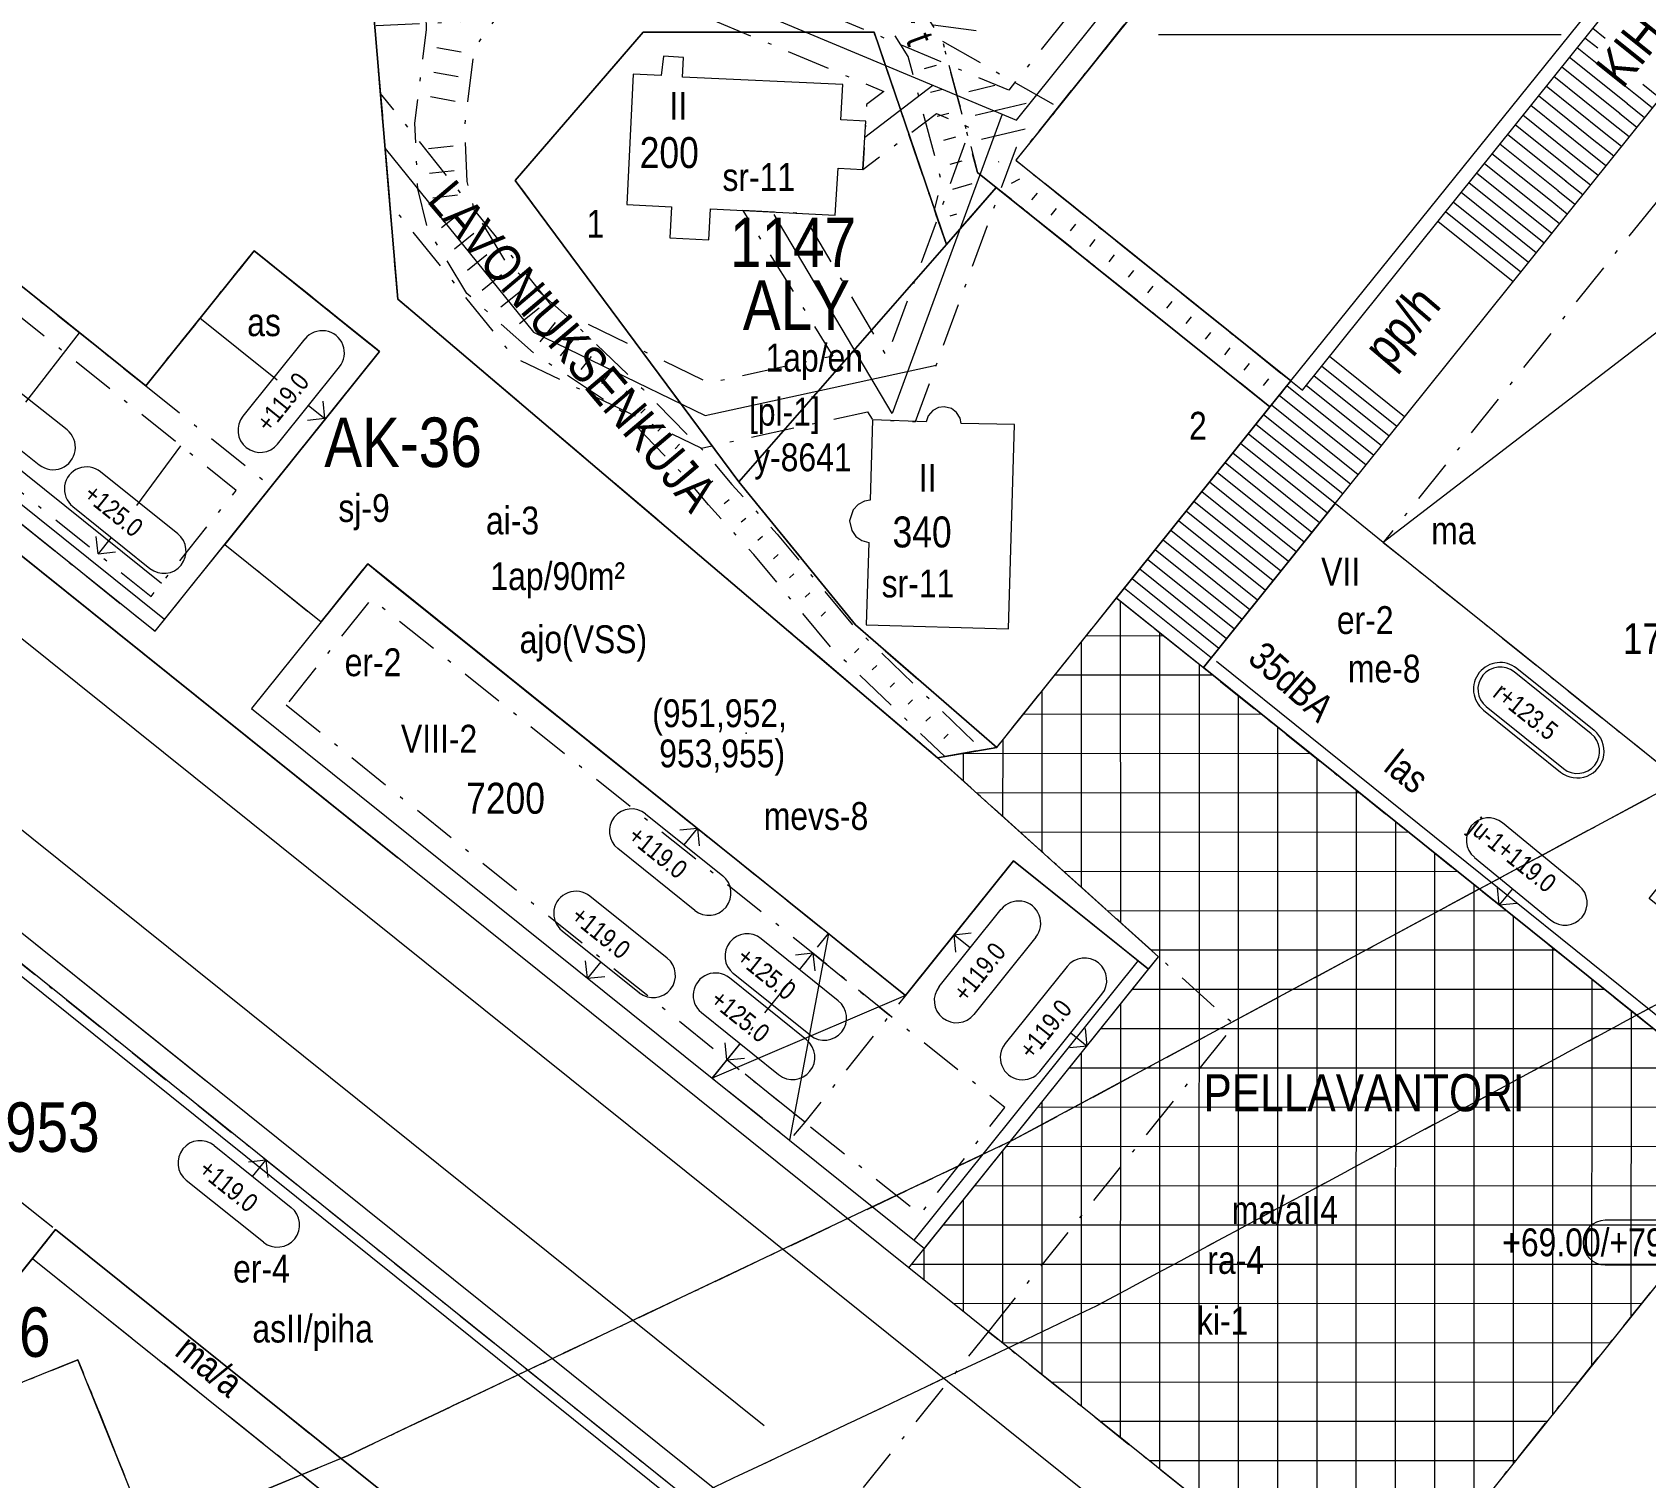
# Model space of a CAD drawing. Header units: metres. Extents: x 24485995 to 24488038, y 6819999 to 6822001.
# Drawn here: x 24487239.2 to 24487369.6, y 6821702 to 6821818.9 of the extents above; entities that cross this region are included whole.
import ezdxf

# ---------------------------------------------------------------- set-up
doc = ezdxf.new("R2010")
doc.units = ezdxf.units.M
for name, pattern in [('k10040', [10.3, 3.5, -1.5, 0.3, -1.5, 3.5]), ('k10050', [8, 3, -2, 3]), ('K10271', [0]), ('k10400', [0]), ('K10430', [0]), ('k10630.1', [0]), ('k10li0', [0]), ('k10vi1', [0]), ('Osoitus_AK', [0]), ('Rak_yht', [0])]:
    doc.linetypes.add(name, pattern=pattern)
for name, color, linetype, lineweight in [('AK_AsemakaavaTeksti_Kadun_puistonnimi', 7, 'Continuous', 0), ('AK_AsemakaavaTeksti_Korttelinumero', 7, 'Continuous', 0), ('AK_JohdoillevarattuViiva', 7, 'Continuous', 0), ('AK_Kaavamerkinta_Kayttotarkoitusalue', 7, 'Continuous', 0), ('AK_Katualue_Tori', 7, 'Continuous', 0), ('AK_KayttotarkoitusSymboliViiva_Virkistysalueen_kuvio_murtoviiva', 7, 'Continuous', 0), ('AK_KayttotarkoitusViiva', 7, 'Continuous', 0), ('AK_LiikennointiTeksti_Autopaikkamerkinta', 7, 'Continuous', 0), ('AK_LiikennointiTeksti_Autopaikkamerkinta_m2', 7, 'Continuous', 0), ('AK_LiikennointiViiva_Ajoneuvoliittymakielto', 7, 'Continuous', 0), ('AK_LiikennointiViiva_Polkuviivoitus', 7, 'Continuous', 0), ('AK_MaanalainenkSymboli', 132, 'Continuous', 0), ('AK_MaanalainenkTeksti_Korkeusmerkinta', 132, 'Continuous', 0), ('AK_MaanalainenkViiva_Alueenosan_raja', 132, 'Continuous', 0), ('AK_MaanalainenkViiva_Liikennealueen_kuvio', 132, 'Continuous', 0), ('AK_MaanalainenkViiva_Ohj_Alueenosan_raja', 132, 'Continuous', 0), ('AK_MuuAsemakaavaSymboli_Maarayksen_soikiosymb', 7, 'Continuous', 0), ('AK_MuuAsemakaavaTeksti_Alueenosan_kayttotarkoitus', 7, 'Continuous', 0), ('AK_MuuAsemakaavaTeksti_Erityismaarays', 7, 'Continuous', 0), ('AK_MuuAsemakaavaViiva_alueenosan_raja', 7, 'Continuous', 0), ('AK_MuuAsemakaavaViiva_Merkinnan_alleviivaus', 7, 'Continuous', 0), ('AK_MuuAsemakaavaViiva_Merkinnan_Kohdistusnuoli', 7, 'Continuous', 0), ('AK_MuuAsemakaavaViiva_Ohj_alueenosan_raja', 7, 'Continuous', 0), ('AK_RakennusalaTeksti_Kerrosala_tai_luku', 7, 'Continuous', 0), ('AK_RakennusalaTeksti_Rakennusoikeus', 7, 'Continuous', 0), ('AK_RakennusalaViiva_Maanalaisen_tilan_viiva', 7, 'Continuous', 0), ('AK_RakennusalaViiva_Rakennusalan_raja__I_', 7, 'Continuous', 0), ('AK_RakentaminenTeksti_Korkeusmerkinta', 7, 'Continuous', 0), ('AK_RakentaminenTeksti_Korkeusmerkinta_ja_soikio', 7, 'Continuous', 0), ('AK_RakentaminenTeksti_Korkeusmerkinta_ja_soikio_ja_nuoli', 7, 'Continuous', 0), ('AK_RakentaminenTeksti_Korkeusmerkinta_ylin', 7, 'Continuous', 0), ('AK_RakentaminenTeksti_Rakentamismaarays', 7, 'Continuous', 0), ('AK_RakentaminenViiva_dB_yms_aaltoviiva', 7, 'Continuous', 0), ('AK_RakentaminenViiva_Kulkuaukko', 7, 'Continuous', 0), ('AK_RakentaminenViiva_Rak_yhtajaksoisesti', 7, 'Continuous', 0), ('AK_Tontti_Sitova', 7, 'Continuous', 0), ('AK_Tonttinumero', 7, 'Continuous', 0), ('AK_YmparistoViiva_Istutettava_puurivi', 7, 'Continuous', 0)]:
    doc.layers.add(name, color=color, linetype=linetype, lineweight=lineweight)
doc.styles.add('ArialNarrow', font='ARIALN.TTF')

# ---------------------------------------------------------------- blocks, each defined once
blk = doc.blocks.new('A111')
at = {"layer": 'AK_RakentaminenTeksti_Korkeusmerkinta_ylin', "color": 7, "linetype": 'Continuous', "lineweight": 13}
for p, q in [((4, 2.26), (-4, 2.26)), ((4, 1.9), (-4, 1.9)), ((-4, -1.7), (4, -1.7)), ((-4, -2.06), (4, -2.06))]:
    blk.add_line(p, q, dxfattribs=at)
for centre, radius, start, end in [((-4, 0.1), 2.16, 90.1126, 270), ((-4, 0.1), 1.8, 90, 270), ((4, 0.1), 2.16, 270, 90.1126), ((4, 0.1), 1.8, 270, 90)]:
    blk.add_arc(centre, radius, start, end, dxfattribs=at)
blk = doc.blocks.new('AKP43')
at = {"layer": 'AK_RakentaminenTeksti_Korkeusmerkinta_ja_soikio', "color": 7, "linetype": 'Continuous', "lineweight": 13}
for p, q in [((4, 1.8), (-4, 1.8)), ((-4, -1.8), (4, -1.8))]:
    blk.add_line(p, q, dxfattribs=at)
for centre, start, end in [((-4, 0), 90, 270), ((4, 0), 270, 90)]:
    blk.add_arc(centre, 1.8, start, end, dxfattribs=at)

msp = doc.modelspace()

# ---------------------------------------------------------------- hatches: boundary and pattern name
at = {"layer": 'AK_Katualue_Tori', "linetype": 'Continuous', "lineweight": 0}
h = msp.add_hatch(dxfattribs=at)
h.set_pattern_fill('NET', style=0)
h.paths.add_polyline_path([(24487310.08, 6821718.97), (24487330.26, 6821744.12), (24487312.39, 6821760.2), (24487317.17, 6821761.04), (24487326.86, 6821773.12), (24487333.88, 6821767.49), (24487380.53, 6821730.07), (24487347.52, 6821688.93)], flags=0)

# ---------------------------------------------------------------- linework, layer by layer
at = {"layer": 'AK_JohdoillevarattuViiva', "linetype": 'Continuous', "lineweight": 5, "flags": 128}
for points in [[(24487261.06, 6821861.54), (24487266.08, 6821853.63), (24487276.53, 6821829.44), (24487318.76, 6821811.75), (24487334.9, 6821831.87), (24487363.58, 6821867.66), (24487367.05, 6821871.08), (24487379.95, 6821882.93), (24487402.09, 6821903.14), (24487405.75, 6821900.21)], [(24487306.5, 6821810.38), (24487312.02, 6821814.57)], [(24487317.6, 6821812.24), (24487308.71, 6821788.03), (24487299.19, 6821804.13)], [(24487267.73, 6821809.46), (24487279.72, 6821794.6), (24487293.61, 6821787.87), (24487312.28, 6821791.94)]]:
    msp.add_lwpolyline(points, dxfattribs=at)
at = {"layer": 'AK_KayttotarkoitusSymboliViiva_Virkistysalueen_kuvio_murtoviiva', "linetype": 'k10vi1', "lineweight": 9, "flags": 128}
msp.add_lwpolyline([(24487320.59, 6821810.85), (24487337.63, 6821832.09), (24487315.7, 6821841.06), (24487315.81, 6821863.75), (24487338.82, 6821866.85), (24487344.83, 6821869.09), (24487355.97, 6821875.03), (24487365.04, 6821866.25), (24487368.78, 6821870.9), (24487373.85, 6821866.84), (24487378.23, 6821872.29), (24487381.35, 6821869.79), (24487386.15, 6821875.78), (24487353.9, 6821912.93), (24487354.24, 6821915.11), (24487336.31, 6821913.34), (24487291.83, 6821904.85), (24487242.3, 6821887.63), (24487197.66, 6821877.13), (24487199.84, 6821869.59), (24487219.75, 6821869.64), (24487241.98, 6821851.81), (24487265.77, 6821832.72), (24487268.76, 6821797.28), (24487270.66, 6821795.67), (24487312.39, 6821760.2), (24487317.17, 6821761.04), (24487305.75, 6821770.95), (24487296.32, 6821782.51), (24487278.23, 6821806.88), (24487288.59, 6821818.86), (24487307.26, 6821818.86), (24487313.1, 6821801.69), (24487317.14, 6821806.31), (24487339.25, 6821788.57), (24487340.94, 6821790.67), (24487321.06, 6821806.63)], dxfattribs=at)
at = {"layer": 'AK_KayttotarkoitusViiva', "linetype": 'Continuous', "lineweight": 20, "flags": 128}
for points in [[(24487317.17, 6821761.04), (24487312.39, 6821760.2), (24487270.66, 6821795.67), (24487268.76, 6821797.28), (24487265.77, 6821832.72), (24487241.98, 6821851.81), (24487219.75, 6821869.64), (24487199.84, 6821869.59), (24487197.66, 6821877.13), (24487242.3, 6821887.63), (24487291.83, 6821904.85), (24487336.31, 6821913.34), (24487354.24, 6821915.11)], [(24487340.94, 6821790.67), (24487341.88, 6821789.92), (24487396.62, 6821858.14), (24487423.54, 6821891.7)], [(24487333.88, 6821767.49), (24487389.89, 6821837.3), (24487393.79, 6821834.17), (24487413.03, 6821858.14), (24487433.52, 6821883.69)], [(24487337.63, 6821832.09), (24487318.72, 6821808.51)], [(24487339.25, 6821788.57), (24487317.14, 6821806.31), (24487313.1, 6821801.69), (24487307.26, 6821818.86), (24487288.59, 6821818.86), (24487278.23, 6821806.88), (24487296.32, 6821782.51), (24487305.75, 6821770.95), (24487317.17, 6821761.04)], [(24487310.08, 6821718.97), (24487192.69, 6821813.15)], [(24487318.72, 6821808.51), (24487340.94, 6821790.67), (24487339.25, 6821788.57)], [(24487317.17, 6821761.04), (24487339.25, 6821788.57)], [(24487339.25, 6821788.57), (24487326.86, 6821773.12), (24487339.25, 6821788.57)], [(24487326.86, 6821773.12), (24487333.88, 6821767.49)], [(24487380.53, 6821730.07), (24487333.88, 6821767.49)], [(24487310.08, 6821718.97), (24487330.26, 6821744.12), (24487312.39, 6821760.2)], [(24487237.69, 6821746.6), (24487296.97, 6821699.03)], [(24487380.53, 6821730.07), (24487347.52, 6821688.93), (24487310.08, 6821718.97)]]:
    msp.add_lwpolyline(points, dxfattribs=at)
at = {"layer": 'AK_LiikennointiViiva_Ajoneuvoliittymakielto', "linetype": 'k10630.1', "lineweight": 5, "flags": 128}
for points in [[(24487192.69, 6821813.15), (24487268.75, 6821752.12)], [(24487237.69, 6821746.6), (24487253.3, 6821734.07)]]:
    msp.add_lwpolyline(points, dxfattribs=at)
at = {"layer": 'AK_LiikennointiViiva_Polkuviivoitus', "linetype": 'Continuous', "lineweight": 0, "flags": 128}
for points in [[(24487366.37, 6821818.35), (24487365.35, 6821819.17)], [(24487273.88, 6821817.25), (24487271.91, 6821817.6)], [(24487368.82, 6821813.82), (24487364.09, 6821817.61)], [(24487365.76, 6821817.56), (24487364.72, 6821818.39)], [(24487312.28, 6821816.17), (24487311.31, 6821815.91)], [(24487367.57, 6821812.25), (24487362.84, 6821816.05)], [(24487368.16, 6821813.07), (24487363.47, 6821816.83)], [(24487273.63, 6821815.26), (24487271.66, 6821815.61)], [(24487366.91, 6821811.51), (24487362.22, 6821815.27)], [(24487273.38, 6821813.27), (24487271.41, 6821813.63)], [(24487312.8, 6821814.23), (24487311.83, 6821813.98)], [(24487314.91, 6821814.08), (24487317.01, 6821814.58)], [(24487365.72, 6821809.9), (24487360.97, 6821813.71)], [(24487366.29, 6821810.72), (24487361.59, 6821814.49)], [(24487370.18, 6821812.73), (24487368.78, 6821813.85)], [(24487370.8, 6821813.51), (24487369.4, 6821814.63)], [(24487313.31, 6821812.3), (24487312.35, 6821812.04)], [(24487315.42, 6821812.15), (24487319.56, 6821813.13)], [(24487364.43, 6821808.36), (24487359.71, 6821812.15)], [(24487365.04, 6821809.16), (24487360.34, 6821812.93)], [(24487368.93, 6821811.17), (24487367.53, 6821812.29)], [(24487369.55, 6821811.95), (24487368.15, 6821813.07)], [(24487315.94, 6821810.22), (24487319.47, 6821811.05)], [(24487363.83, 6821807.57), (24487359.09, 6821811.37)], [(24487368.3, 6821810.39), (24487366.9, 6821811.51)], [(24487273.22, 6821809.66), (24487271.23, 6821809.44)], [(24487313.83, 6821810.37), (24487312.86, 6821810.11)], [(24487362.55, 6821806.03), (24487357.84, 6821809.81)], [(24487363.21, 6821806.78), (24487358.46, 6821810.59)], [(24487367.05, 6821808.83), (24487365.65, 6821809.95)], [(24487367.67, 6821809.61), (24487366.28, 6821810.73)], [(24487314.35, 6821808.44), (24487313.38, 6821808.18)], [(24487317.33, 6821808.38), (24487317.3, 6821808.36)], [(24487361.31, 6821804.46), (24487356.59, 6821808.25)], [(24487361.93, 6821805.25), (24487357.21, 6821809.03)], [(24487365.8, 6821807.27), (24487364.4, 6821808.39)], [(24487366.42, 6821808.05), (24487365.03, 6821809.17)], [(24487273.3, 6821807.66), (24487271.31, 6821807.44)], [(24487319.01, 6821806.99), (24487318.33, 6821806.64)], [(24487362.04, 6821802.59), (24487355.96, 6821807.47)], [(24487365.17, 6821806.49), (24487363.78, 6821807.61)], [(24487273.59, 6821805.68), (24487271.58, 6821805.45)], [(24487315.17, 6821806.61), (24487313.59, 6821806.14)], [(24487320.43, 6821805.85), (24487319.99, 6821805.31)], [(24487360.79, 6821801.03), (24487354.71, 6821805.91)], [(24487361.42, 6821801.81), (24487355.33, 6821806.69)], [(24487363.92, 6821804.93), (24487362.53, 6821806.05)], [(24487364.55, 6821805.71), (24487363.15, 6821806.83)], [(24487273.92, 6821804.35), (24487272.28, 6821803.04)], [(24487321.99, 6821804.6), (24487321.55, 6821804.06)], [(24487359.54, 6821799.47), (24487353.46, 6821804.35)], [(24487360.17, 6821800.25), (24487354.08, 6821805.13)], [(24487362.67, 6821803.37), (24487361.28, 6821804.49)], [(24487363.29, 6821804.15), (24487361.9, 6821805.27)], [(24487313.92, 6821804.15), (24487313.38, 6821803.99)], [(24487323.55, 6821803.35), (24487323.11, 6821802.8)], [(24487358.91, 6821798.69), (24487352.83, 6821803.57)], [(24487274.91, 6821802.58), (24487273.33, 6821801.32)], [(24487325.1, 6821802.1), (24487324.67, 6821801.55)], [(24487275.95, 6821800.85), (24487274.38, 6821799.6)], [(24487326.66, 6821800.85), (24487326.23, 6821800.3)], [(24487277.15, 6821799.25), (24487275.57, 6821797.98)], [(24487328.22, 6821799.6), (24487327.79, 6821799.05)], [(24487278.67, 6821797.9), (24487277.08, 6821796.64)], [(24487329.78, 6821798.34), (24487329.35, 6821797.8)], [(24487280.19, 6821796.55), (24487278.6, 6821795.29)], [(24487331.34, 6821797.09), (24487330.91, 6821796.55)], [(24487281.48, 6821795.4), (24487280.23, 6821793.84)], [(24487332.9, 6821795.84), (24487332.47, 6821795.3)], [(24487282.94, 6821794.03), (24487281.87, 6821792.69)], [(24487334.46, 6821794.59), (24487334.03, 6821794.04)], [(24487284.39, 6821792.64), (24487283.55, 6821791.58)], [(24487336.02, 6821793.34), (24487335.59, 6821792.79)], [(24487350.15, 6821787.77), (24487344.07, 6821792.65)], [(24487285.84, 6821791.25), (24487285.22, 6821790.47)], [(24487337.58, 6821792.09), (24487337.15, 6821791.54)], [(24487349.53, 6821786.99), (24487343.44, 6821791.87)], [(24487339.14, 6821790.83), (24487338.71, 6821790.29)], [(24487347.65, 6821784.65), (24487340.63, 6821790.28)], [(24487348.28, 6821785.43), (24487342.19, 6821790.31)], [(24487348.9, 6821786.21), (24487342.82, 6821791.09)], [(24487287.29, 6821789.86), (24487286.9, 6821789.37)], [(24487346.4, 6821783.09), (24487339.38, 6821788.72)], [(24487347.03, 6821783.87), (24487340.01, 6821789.5)], [(24487288.74, 6821788.41), (24487288.39, 6821788.06)], [(24487345.77, 6821782.31), (24487338.75, 6821787.94)], [(24487290.13, 6821786.98), (24487289.78, 6821786.62)], [(24487344.52, 6821780.75), (24487337.5, 6821786.38)], [(24487345.15, 6821781.53), (24487338.13, 6821787.16)], [(24487291.53, 6821785.55), (24487291.18, 6821785.19)], [(24487343.27, 6821779.19), (24487336.25, 6821784.82)], [(24487343.9, 6821779.97), (24487336.88, 6821785.6)], [(24487342.64, 6821778.41), (24487335.63, 6821784.04)], [(24487294.23, 6821782.56), (24487293.83, 6821782.25)], [(24487341.39, 6821776.85), (24487334.37, 6821782.48)], [(24487342.02, 6821777.63), (24487335, 6821783.26)], [(24487295.54, 6821781.05), (24487295.14, 6821780.74)], [(24487340.14, 6821775.29), (24487333.12, 6821780.92)], [(24487340.77, 6821776.07), (24487333.75, 6821781.7)], [(24487296.9, 6821779.56), (24487296.5, 6821779.26)], [(24487339.52, 6821774.51), (24487332.5, 6821780.14)], [(24487338.26, 6821772.95), (24487331.24, 6821778.58)], [(24487338.89, 6821773.73), (24487331.87, 6821779.36)], [(24487298.25, 6821778.08), (24487297.85, 6821777.78)], [(24487337.01, 6821771.39), (24487329.99, 6821777.02)], [(24487337.64, 6821772.17), (24487330.62, 6821777.8)], [(24487299.5, 6821776.63), (24487299.13, 6821776.28)], [(24487336.39, 6821770.61), (24487329.37, 6821776.24)], [(24487300.78, 6821775.08), (24487300.41, 6821774.74)], [(24487335.14, 6821769.05), (24487328.12, 6821774.68)], [(24487335.76, 6821769.83), (24487328.74, 6821775.46)], [(24487302.06, 6821773.54), (24487301.69, 6821773.19)], [(24487334.51, 6821768.27), (24487327.49, 6821773.9)], [(24487303.34, 6821772), (24487302.97, 6821771.65)], [(24487306.03, 6821769.04), (24487305.67, 6821768.69)], [(24487307.47, 6821767.66), (24487307.11, 6821767.31)], [(24487308.92, 6821766.27), (24487308.56, 6821765.92)], [(24487310.36, 6821764.88), (24487310, 6821764.54)], [(24487311.81, 6821763.5), (24487311.44, 6821763.15)], [(24487313.25, 6821762.11), (24487312.89, 6821761.76)]]:
    msp.add_lwpolyline(points, dxfattribs=at)
at = {"layer": 'AK_MaanalainenkViiva_Alueenosan_raja', "linetype": 'k10040', "lineweight": 5, "flags": 128}
msp.add_lwpolyline([(24486952.76, 6821633.94), (24486966.02, 6821636.58), (24487028.3, 6821644.15), (24487095.17, 6821660.26), (24487151.01, 6821677.04), (24487205.93, 6821696.63), (24487242.9, 6821711.53), (24487248.69, 6821697.17), (24487264.68, 6821703.77), (24487318.47, 6821729.28), (24487371, 6821757.57), (24487391.87, 6821769.76), (24487412.75, 6821782.34), (24487433.93, 6821795.31), (24487569.85, 6821878.71), (24487620.54, 6821910.99), (24487758.48, 6821995.64), (24487765.61, 6822000)], dxfattribs=at)
at = {"layer": 'AK_MaanalainenkViiva_Liikennealueen_kuvio', "linetype": 'k10li0', "lineweight": 5, "flags": 128}
msp.add_lwpolyline([(24487765.61, 6822000), (24487758.48, 6821995.64), (24487620.54, 6821910.99), (24487569.85, 6821878.71), (24487433.93, 6821795.31), (24487412.75, 6821782.34), (24487391.87, 6821769.76), (24487371, 6821757.57), (24487318.47, 6821729.28), (24487264.68, 6821703.77), (24487248.69, 6821697.17), (24487242.9, 6821711.53), (24487205.93, 6821696.63), (24487151.01, 6821677.04), (24487095.17, 6821660.26), (24487028.3, 6821644.15), (24486966.02, 6821636.58), (24486952.76, 6821633.94)], dxfattribs=at)
at = {"layer": 'AK_MaanalainenkViiva_Ohj_Alueenosan_raja', "linetype": 'k10050', "lineweight": 5, "flags": 128}
for points in [[(24486000, 6821425.97), (24486008.05, 6821426.7), (24486039.62, 6821430.38), (24486071.08, 6821434.92), (24486102.41, 6821440.3), (24486443.39, 6821503.6), (24486478.24, 6821511.77), (24486674.94, 6821548.3), (24486691.18, 6821553.21), (24486705.96, 6821561.55), (24486712.48, 6821565.79), (24486719.36, 6821569.4), (24486726.55, 6821572.35), (24486733.94, 6821574.98), (24486968.95, 6821621.87), (24486982.25, 6821622.73), (24486995.56, 6821621.94), (24487008.67, 6821619.54), (24487026, 6821617.27), (24487043.38, 6821619), (24487079.62, 6821627.51), (24487115.58, 6821637.16), (24487158.18, 6821646.89), (24487215.02, 6821667.03), (24487270.76, 6821690.06), (24487325.24, 6821715.89), (24487378.34, 6821744.48), (24487399.52, 6821756.86), (24487420.53, 6821769.52), (24487441.77, 6821782.52), (24487577.8, 6821865.99), (24487628.49, 6821898.27), (24487766.31, 6821982.85), (24487783.59, 6821993.41), (24487794.58, 6822000)], [(24486712.48, 6821565.79), (24486719.36, 6821569.4), (24486726.55, 6821572.35), (24486733.94, 6821574.98), (24486968.95, 6821621.87), (24486982.25, 6821622.73), (24486995.56, 6821621.94), (24487008.67, 6821619.54), (24487026, 6821617.27), (24487043.38, 6821619), (24487079.62, 6821627.51), (24487115.58, 6821637.16), (24487158.18, 6821646.89), (24487215.02, 6821667.03), (24487270.76, 6821690.06), (24487325.24, 6821715.89), (24487378.34, 6821744.48), (24487399.52, 6821756.86), (24487420.53, 6821769.52), (24487441.77, 6821782.52), (24487577.8, 6821865.99), (24487628.49, 6821898.27), (24487766.31, 6821982.85), (24487783.59, 6821993.41), (24487794.58, 6822000)], [(24487765.61, 6822000), (24487758.48, 6821995.64), (24487620.54, 6821910.99), (24487569.85, 6821878.71), (24487433.93, 6821795.31), (24487412.75, 6821782.34), (24487391.87, 6821769.76), (24487371, 6821757.57), (24487318.47, 6821729.28), (24487264.68, 6821703.77), (24487248.69, 6821697.17), (24487242.9, 6821711.53), (24487205.93, 6821696.63), (24487151.01, 6821677.04), (24487095.17, 6821660.26), (24487028.3, 6821644.15), (24486966.02, 6821636.58), (24486952.76, 6821633.94), (24486930.27, 6821629.45), (24486847.29, 6821612.89)]]:
    msp.add_lwpolyline(points, dxfattribs=at)
at = {"layer": 'AK_MuuAsemakaavaViiva_alueenosan_raja', "linetype": 'k10040', "lineweight": 5, "flags": 128}
for points in [[(24487354.24, 6821915.11), (24487353.9, 6821912.93), (24487386.15, 6821875.78), (24487381.35, 6821869.79), (24487378.23, 6821872.29), (24487373.85, 6821866.84), (24487368.78, 6821870.9), (24487365.04, 6821866.25), (24487355.97, 6821875.03), (24487344.83, 6821869.09), (24487338.82, 6821866.85), (24487315.81, 6821863.75), (24487315.7, 6821841.06), (24487337.63, 6821832.09), (24487318.72, 6821808.51), (24487340.94, 6821790.67), (24487339.25, 6821788.57), (24487317.14, 6821806.31), (24487313.1, 6821801.69), (24487307.26, 6821818.86), (24487288.59, 6821818.86), (24487278.23, 6821806.88), (24487296.32, 6821782.51), (24487305.75, 6821770.95), (24487317.17, 6821761.04), (24487312.39, 6821760.2), (24487270.66, 6821795.67), (24487268.76, 6821797.28), (24487265.77, 6821832.72), (24487241.98, 6821851.81), (24487219.75, 6821869.64), (24487199.84, 6821869.59), (24487197.66, 6821877.13), (24487242.3, 6821887.63), (24487291.83, 6821904.85), (24487336.31, 6821913.34), (24487354.24, 6821915.11)], [(24487281.75, 6821825.08), (24487266.47, 6821824.38), (24487266.9, 6821819.4), (24487292.52, 6821820.57), (24487308.05, 6821814.07), (24487306.65, 6821813.01), (24487306.34, 6821807.75), (24487312.31, 6821812.28), (24487315.06, 6821811.13), (24487308.29, 6821792.67), (24487301.47, 6821804.21), (24487296.64, 6821804.45), (24487303.93, 6821792.68), (24487293.92, 6821790.5), (24487281.31, 6821796.61), (24487267.36, 6821813.91), (24487268.11, 6821805.01), (24487278.12, 6821792.6), (24487293.3, 6821785.24), (24487306.73, 6821788.17), (24487307.13, 6821787.53), (24487310.61, 6821787.39), (24487318.76, 6821809.58), (24487319.37, 6821809.33), (24487337.63, 6821832.09), (24487365.04, 6821866.25), (24487364.87, 6821866.1), (24487368.78, 6821870.9), (24487369.47, 6821870.35), (24487381.35, 6821881.32), (24487401.45, 6821900.46), (24487404.18, 6821898.26), (24487407.31, 6821902.16), (24487401.95, 6821906.46), (24487378.72, 6821884.34), (24487362.15, 6821869.04), (24487359.65, 6821865.92), (24487360.24, 6821865.35), (24487354.76, 6821859.82), (24487348.78, 6821852.37), (24487348.78, 6821851.66), (24487348.2, 6821851.65), (24487334.51, 6821834.59), (24487333.34, 6821833.12), (24487329.65, 6821846.78), (24487325.79, 6821845.74), (24487330.24, 6821829.26), (24487318.14, 6821814.18), (24487302.63, 6821820.67), (24487315.56, 6821819), (24487316.2, 6821823.95), (24487310.16, 6821824.74), (24487328.83, 6821834.49), (24487327.49, 6821839.43), (24487301.51, 6821825.86), (24487300.78, 6821825.96), (24487291.08, 6821825.51), (24487278.02, 6821830.98), (24487267.85, 6821854.57), (24487262.73, 6821862.63), (24487259.38, 6821860.45), (24487259.03, 6821855.34), (24487264.38, 6821833.84), (24487265.77, 6821832.72), (24487266.47, 6821824.38), (24487269.38, 6821824.52), (24487269.79, 6821832.78), (24487265.57, 6821849.76), (24487275.01, 6821827.9), (24487281.75, 6821825.08)], [(24487199.77, 6821821.57), (24487206.79, 6821815.94), (24487210.55, 6821820.62), (24487248.38, 6821790.27), (24487257.14, 6821801.19), (24487267.28, 6821793.05), (24487258.52, 6821782.13), (24487254.76, 6821777.45), (24487262.55, 6821771.19), (24487266.32, 6821775.87), (24487309.8, 6821740.99), (24487318.54, 6821751.88), (24487329.45, 6821743.11), (24487330.26, 6821744.12), (24487312.39, 6821760.2), (24487268.76, 6821797.28), (24487265.77, 6821832.72), (24487233.4, 6821858.69), (24487219.63, 6821841.53), (24487211.84, 6821847.79), (24487203.08, 6821836.87), (24487208.54, 6821832.49), (24487199.77, 6821821.57)], [(24487413.03, 6821858.14), (24487398.17, 6821839.63), (24487394.41, 6821834.95), (24487393.79, 6821834.17), (24487348.42, 6821777.62), (24487375.56, 6821755.84), (24487405.6, 6821793.28), (24487416.24, 6821806.54), (24487427.5, 6821820.58), (24487457.64, 6821858.14)], [(24487278.66, 6821822.09), (24487277.88, 6821821.66), (24487274.93, 6821817.58), (24487274.15, 6821811.35), (24487274.34, 6821806.79), (24487274.92, 6821804.48), (24487277.44, 6821800.33), (24487282.56, 6821795.78), (24487288.61, 6821789.97), (24487293.55, 6821784.91), (24487295.75, 6821782.3), (24487299.43, 6821778.27), (24487305.56, 6821770.88), (24487316.02, 6821760.83), (24487312.97, 6821760.3), (24487303.73, 6821769.17), (24487297.54, 6821776.63), (24487293.88, 6821780.65), (24487291.69, 6821783.23), (24487286.85, 6821788.2), (24487279.91, 6821792.79), (24487274.34, 6821797.74), (24487271.19, 6821802.92), (24487270.36, 6821806.21), (24487270.14, 6821811.51), (24487271.08, 6821819.09), (24487270.9, 6821827.61)], [(24487305.6, 6821827.11), (24487309.12, 6821823.91), (24487312.79, 6821818.13), (24487314.03, 6821813.51), (24487315.63, 6821807.52)], [(24487317.14, 6821806.31), (24487313.1, 6821801.69), (24487312.15, 6821804.5), (24487312.72, 6821806.79), (24487310.01, 6821816.91), (24487306.8, 6821821.97), (24487302.04, 6821826.3)], [(24487201.16, 6821808.92), (24487249.13, 6821770.43), (24487254.76, 6821777.45), (24487258.52, 6821782.13), (24487267.28, 6821793.05), (24487257.14, 6821801.19), (24487248.38, 6821790.27), (24487210.55, 6821820.62), (24487206.79, 6821815.94), (24487201.16, 6821808.92)], [(24487203.97, 6821809.23), (24487248.82, 6821773.25), (24487255.7, 6821781.82), (24487210.86, 6821817.81), (24487203.97, 6821809.23)], [(24487317.14, 6821806.31), (24487315.63, 6821807.52), (24487312.79, 6821818.13)], [(24487312.79, 6821818.13), (24487322.16, 6821812.8), (24487318.72, 6821808.51), (24487340.94, 6821790.67), (24487339.25, 6821788.57), (24487317.14, 6821806.31)], [(24487315.63, 6821807.52), (24487317.14, 6821806.31)], [(24487248.38, 6821790.27), (24487258.52, 6821782.13), (24487267.28, 6821793.05), (24487257.14, 6821801.19), (24487248.38, 6821790.27)], [(24487259.74, 6821764.48), (24487301.67, 6821730.74), (24487310.99, 6821723.3), (24487317.82, 6821731.94), (24487308.51, 6821739.38), (24487302.31, 6821744.4), (24487266.62, 6821773.06), (24487259.74, 6821764.48)], [(24487312.39, 6821760.2), (24487317.17, 6821761.04), (24487326.86, 6821773.12), (24487333.88, 6821767.49)], [(24487316.51, 6821713.8), (24487336.4, 6821738.59), (24487330.26, 6821744.12), (24487312.39, 6821760.2), (24487317.17, 6821761.04), (24487326.86, 6821773.12), (24487333.88, 6821767.49), (24487380.53, 6821730.07), (24487347.52, 6821688.93), (24487316.51, 6821713.8)], [(24487330.26, 6821744.12), (24487312.39, 6821760.2)], [(24487294.17, 6821734.29), (24487302.31, 6821744.4), (24487303.56, 6821745.99), (24487309.8, 6821740.99), (24487308.51, 6821739.38), (24487301.67, 6821730.74), (24487300.41, 6821729.29), (24487294.17, 6821734.29)], [(24487227.05, 6821733.34), (24487241.09, 6821722.07), (24487273.07, 6821696.41), (24487286.33, 6821685.78), (24487295.72, 6821697.47), (24487236.44, 6821745.04), (24487227.05, 6821733.34)], [(24487302.31, 6821744.4), (24487308.51, 6821739.38)], [(24487301.67, 6821730.74), (24487295.36, 6821735.77)], [(24487223.14, 6821723.66), (24487227.52, 6821729.12), (24487225.18, 6821731), (24487227.05, 6821733.34), (24487241.09, 6821722.07), (24487239.22, 6821719.73), (24487234.84, 6821714.27), (24487223.14, 6821723.66)], [(24487306.33, 6821691.52), (24487301.65, 6821695.28), (24487316.51, 6821713.8), (24487347.52, 6821688.93), (24487380.53, 6821730.07), (24487417.96, 6821700.03), (24487405.71, 6821682.77), (24487400.71, 6821675.73), (24487375.84, 6821644.73), (24487371.46, 6821639.27), (24487355.47, 6821652.1), (24487348.45, 6821657.73), (24487306.33, 6821691.52)], [(24487239.22, 6821719.73), (24487263.4, 6821700.33), (24487271.2, 6821694.07)]]:
    msp.add_lwpolyline(points, dxfattribs=at)
at = {"layer": 'AK_MuuAsemakaavaViiva_Merkinnan_alleviivaus', "linetype": 'Continuous', "lineweight": 5, "elevation": 0, "flags": 128}
msp.add_lwpolyline([(24487330.26, 6821818.69), (24487362.79, 6821818.69)], dxfattribs=at)
at = {"layer": 'AK_MuuAsemakaavaViiva_Merkinnan_Kohdistusnuoli', "linetype": 'Osoitus_AK', "lineweight": 5, "flags": 128}
for points in [[(24487259, 6821790.72), (24487252.76, 6821795.73)], [(24487238.69, 6821788.95), (24487243.02, 6821794.57)], [(24487247.66, 6821780.59), (24487251.22, 6821785.42)]]:
    msp.add_lwpolyline(points, dxfattribs=at)
at = {"layer": 'AK_MuuAsemakaavaViiva_Ohj_alueenosan_raja', "linetype": 'k10050', "lineweight": 5, "flags": 128}
msp.add_lwpolyline([(24487295.36, 6821735.77), (24487294.17, 6821734.29)], dxfattribs=at)
at = {"layer": 'AK_RakennusalaViiva_Maanalaisen_tilan_viiva', "linetype": 'Continuous', "lineweight": 5, "flags": 128}
msp.add_lwpolyline([(24487453.23, 6821858.14), (24487348.42, 6821777.62)], dxfattribs=at)
at = {"layer": 'AK_RakennusalaViiva_Rakennusalan_raja__I_', "linetype": 'K10271', "lineweight": 9, "flags": 128}
for points in [[(24487395.63, 6821858.51), (24487381.55, 6821870.05), (24487381.34, 6821869.79), (24487378.22, 6821872.3), (24487373.84, 6821866.84), (24487368.77, 6821870.9), (24487358.54, 6821858.14), (24487318.71, 6821808.51), (24487340.94, 6821790.67), (24487395.34, 6821858.14), (24487395.63, 6821858.51)], [(24487254.76, 6821777.45), (24487262.55, 6821771.19), (24487266.32, 6821775.87), (24487267.88, 6821774.62), (24487303.56, 6821745.99), (24487309.8, 6821740.99), (24487312.18, 6821743.96), (24487318.54, 6821751.88), (24487327.9, 6821744.36), (24487329.45, 6821743.11), (24487330.26, 6821744.12), (24487312.39, 6821760.2), (24487268.76, 6821797.28), (24487265.77, 6821832.72), (24487234.08, 6821858.15), (24487233.4, 6821858.69), (24487232.97, 6821858.15), (24487227.77, 6821851.67), (24487219.63, 6821841.53), (24487217.1, 6821843.57), (24487211.84, 6821847.79), (24487203.08, 6821836.87), (24487208.54, 6821832.49), (24487199.77, 6821821.57), (24487206.79, 6821815.94), (24487210.55, 6821820.62), (24487212.11, 6821819.37), (24487248.38, 6821790.27), (24487257.14, 6821801.19), (24487265.72, 6821794.3), (24487267.28, 6821793.05), (24487258.52, 6821782.13), (24487254.76, 6821777.45)], [(24487201.16, 6821808.92), (24487249.13, 6821770.43), (24487258.52, 6821782.13), (24487267.28, 6821793.05), (24487257.14, 6821801.19), (24487248.38, 6821790.27), (24487210.55, 6821820.62), (24487206.79, 6821815.94), (24487201.16, 6821808.92)], [(24487304.74, 6821814.64), (24487291.78, 6821815.24), (24487291.84, 6821816.83), (24487290.23, 6821816.93), (24487290.05, 6821815.37), (24487287.79, 6821815.46), (24487287.27, 6821804.92), (24487290.88, 6821804.74), (24487290.75, 6821802.24), (24487293.89, 6821802.08), (24487294.02, 6821804.58), (24487304.12, 6821804.07), (24487304.35, 6821807.87), (24487306.34, 6821807.75), (24487306.58, 6821811.66), (24487304.57, 6821811.78), (24487304.74, 6821814.64)], [(24487318.61, 6821787.16), (24487314.31, 6821787.24), (24487314.22, 6821787.66), (24487313.93, 6821788.11), (24487313.51, 6821788.43), (24487312.91, 6821788.57), (24487312.46, 6821788.51), (24487312.01, 6821788.28), (24487311.64, 6821787.85), (24487311.47, 6821787.35), (24487307.13, 6821787.53), (24487306.93, 6821781.02), (24487306.47, 6821780.94), (24487305.96, 6821780.67), (24487305.56, 6821780.25), (24487305.28, 6821779.37), (24487305.45, 6821778.58), (24487305.79, 6821778.1), (24487306.27, 6821777.77), (24487306.83, 6821777.62), (24487306.63, 6821770.96), (24487318.12, 6821770.62), (24487318.61, 6821787.16)], [(24487385.53, 6821736.31), (24487369.93, 6821748.82), (24487375.56, 6821755.84), (24487348.42, 6821777.62), (24487344.52, 6821780.75), (24487333.88, 6821767.49), (24487380.53, 6821730.07), (24487385.53, 6821736.31)], [(24487256.93, 6821764.18), (24487294.17, 6821734.29), (24487300.41, 6821729.29), (24487311.33, 6821720.53), (24487329.45, 6821743.11), (24487318.54, 6821751.88), (24487309.8, 6821740.99), (24487266.32, 6821775.87), (24487262.55, 6821771.19), (24487256.93, 6821764.18)], [(24487197.92, 6821692.23), (24487209.62, 6821682.84), (24487234.78, 6821714.2), (24487241.09, 6821722.07), (24487273.07, 6821696.41), (24487271.2, 6821694.07), (24487266.81, 6821688.61), (24487250.98, 6821668.88), (24487243.18, 6821675.14), (24487233.79, 6821663.44), (24487253.29, 6821647.8), (24487278.51, 6821679.23), (24487282.89, 6821684.69), (24487284.45, 6821683.44), (24487286.33, 6821685.78), (24487295.72, 6821697.47), (24487236.44, 6821745.04), (24487227.05, 6821733.34), (24487225.18, 6821731), (24487227.52, 6821729.12), (24487223.14, 6821723.66), (24487197.92, 6821692.23)], [(24487241.09, 6821722.07), (24487239.22, 6821719.73), (24487263.4, 6821700.33), (24487271.2, 6821694.07), (24487273.07, 6821696.41), (24487241.09, 6821722.07)]]:
    msp.add_lwpolyline(points, dxfattribs=at)
at = {"layer": 'AK_RakentaminenTeksti_Korkeusmerkinta_ja_soikio_ja_nuoli', "linetype": 'Continuous', "lineweight": 5, "flags": 128}
for points in [[(24487261.23, 6821794.06), (24487256.22, 6821787.82)], [(24487259.03, 6821785.56), (24487264.04, 6821791.8)], [(24487261.54, 6821788.68), (24487262.86, 6821787.62)], [(24487262.86, 6821787.62), (24487262.71, 6821789.03)], [(24487262.86, 6821787.62), (24487261.46, 6821787.47)], [(24487250.97, 6821778.32), (24487244.73, 6821783.32)], [(24487242.47, 6821780.52), (24487248.71, 6821775.51)], [(24487244.53, 6821776.69), (24487244.38, 6821778.09)], [(24487245.59, 6821778.01), (24487244.53, 6821776.69)], [(24487244.53, 6821776.69), (24487245.94, 6821776.84)], [(24487288.79, 6821755.67), (24487295.02, 6821750.66)], [(24487364.26, 6821749.86), (24487358.07, 6821754.94)], [(24487292.97, 6821754.49), (24487291.56, 6821754.34)], [(24487291.9, 6821753.16), (24487292.97, 6821754.49)], [(24487292.97, 6821754.49), (24487293.12, 6821753.08)], [(24487292.76, 6821747.85), (24487286.53, 6821752.87)], [(24487355.79, 6821752.15), (24487361.97, 6821747.08)], [(24487357.8, 6821748.3), (24487357.66, 6821749.71)], [(24487358.88, 6821749.62), (24487357.8, 6821748.3)], [(24487290.53, 6821744.01), (24487284.29, 6821749.02)], [(24487357.8, 6821748.3), (24487359.21, 6821748.44)], [(24487312.52, 6821741.71), (24487317.53, 6821747.95)], [(24487282.04, 6821746.21), (24487288.28, 6821741.2)], [(24487298.13, 6821745.58), (24487304.36, 6821740.57)], [(24487313.7, 6821745.89), (24487315.1, 6821746.05)], [(24487313.7, 6821745.89), (24487313.85, 6821744.49)], [(24487315.02, 6821744.83), (24487313.7, 6821745.89)], [(24487320.33, 6821745.7), (24487315.33, 6821739.46)], [(24487302.31, 6821744.4), (24487300.9, 6821744.24)], [(24487301.24, 6821743.07), (24487302.31, 6821744.4)], [(24487302.31, 6821744.4), (24487302.46, 6821742.99)], [(24487284.09, 6821742.38), (24487283.94, 6821743.79)], [(24487285.16, 6821743.71), (24487284.09, 6821742.38)], [(24487322.86, 6821743.34), (24487317.86, 6821737.1)], [(24487284.09, 6821742.38), (24487285.5, 6821742.53)], [(24487301.8, 6821737.39), (24487295.56, 6821742.4)], [(24487302.11, 6821737.76), (24487295.87, 6821742.77)], [(24487320.67, 6821734.85), (24487325.67, 6821741.09)], [(24487293.31, 6821739.6), (24487299.54, 6821734.59)], [(24487323.17, 6821737.97), (24487324.49, 6821736.9)], [(24487324.49, 6821736.9), (24487324.34, 6821738.31)], [(24487295.36, 6821735.77), (24487295.21, 6821737.17)], [(24487296.43, 6821737.09), (24487295.36, 6821735.77)], [(24487324.49, 6821736.9), (24487323.09, 6821736.75)], [(24487295.36, 6821735.77), (24487296.77, 6821735.92)], [(24487253.9, 6821728.85), (24487260.14, 6821723.84)], [(24487258.09, 6821727.67), (24487256.68, 6821727.52)], [(24487257.02, 6821726.35), (24487258.09, 6821727.67)], [(24487258.09, 6821727.67), (24487258.24, 6821726.27)], [(24487257.89, 6821721.04), (24487251.65, 6821726.04)]]:
    msp.add_lwpolyline(points, dxfattribs=at)
at = {"layer": 'AK_RakentaminenTeksti_Korkeusmerkinta_ja_soikio_ja_nuoli', "linetype": 'Continuous', "lineweight": 5}
for centre, start, end in [((24487262.64, 6821792.93), 321.2455, 141.2455), ((24487257.63, 6821786.69), 141.2455, 321.2455), ((24487243.6, 6821781.92), 51.2624, 231.2624), ((24487249.84, 6821776.91), 231.2624, 51.2624), ((24487287.66, 6821754.27), 51.1881, 231.1881), ((24487356.93, 6821753.55), 50.637, 230.637), ((24487293.89, 6821749.26), 231.1881, 51.1881), ((24487363.11, 6821748.47), 230.637, 50.637), ((24487283.16, 6821747.61), 51.2624, 231.2624), ((24487318.93, 6821746.82), 321.2578, 141.2578), ((24487297, 6821744.17), 51.2223, 231.2223), ((24487289.4, 6821742.61), 231.2624, 51.2624), ((24487324.27, 6821742.21), 321.2626, 141.2626), ((24487294.43, 6821741), 51.2221, 231.2221), ((24487313.92, 6821740.58), 141.2578, 321.2578), ((24487303.24, 6821739.16), 231.2223, 51.2223), ((24487300.67, 6821735.99), 231.2221, 51.2221), ((24487319.26, 6821735.97), 141.2626, 321.2626), ((24487252.78, 6821727.45), 51.2559, 231.2559), ((24487259.02, 6821722.44), 231.2559, 51.2559)]:
    msp.add_arc(centre, 1.8, start, end, dxfattribs=at)
at = {"layer": 'AK_RakentaminenTeksti_Rakentamismaarays', "linetype": 'Continuous', "lineweight": 0}
msp.add_point((24487296.92, 6821762.18), dxfattribs=at)
at = {"layer": 'AK_RakentaminenViiva_dB_yms_aaltoviiva', "linetype": 'k10400', "lineweight": 0, "flags": 128}
for points in [[(24487249.89, 6821771.39), (24487202.76, 6821809.2), (24487211.39, 6821819.95)], [(24487249.66, 6821774.3), (24487205.75, 6821809.54), (24487211.79, 6821817.06)], [(24487334.94, 6821768.02), (24487380.37, 6821731.48)]]:
    msp.add_lwpolyline(points, dxfattribs=at)
at = {"layer": 'AK_RakentaminenViiva_Kulkuaukko', "linetype": 'Continuous', "lineweight": 5, "flags": 128}
for points in [[(24487303.56, 6821745.99), (24487300.41, 6821729.29)], [(24487309.8, 6821740.99), (24487294.17, 6821734.29)]]:
    msp.add_lwpolyline(points, dxfattribs=at)
at = {"layer": 'AK_RakentaminenViiva_Rak_yhtajaksoisesti', "linetype": 'Rak_yht', "lineweight": 5, "flags": 128}
for points in [[(24487235.97, 6821744.44), (24487295.24, 6821696.88)], [(24487328.6, 6821743.8), (24487310.48, 6821721.21)]]:
    msp.add_lwpolyline(points, dxfattribs=at)
at = {"layer": 'AK_Tontti_Sitova', "linetype": 'Continuous', "lineweight": 9, "flags": 128}
for points in [[(24487333.88, 6821767.49), (24487389.89, 6821837.3), (24487393.79, 6821834.17), (24487436.53, 6821799.87), (24487380.53, 6821730.07), (24487333.88, 6821767.49)], [(24487307.26, 6821818.86), (24487288.59, 6821818.86), (24487278.23, 6821806.88), (24487296.32, 6821782.51), (24487313.1, 6821801.69), (24487313.1, 6821801.69), (24487307.26, 6821818.86)], [(24487296.32, 6821782.51), (24487305.75, 6821770.95), (24487317.17, 6821761.04), (24487339.25, 6821788.57), (24487326.86, 6821773.12), (24487339.25, 6821788.57), (24487317.14, 6821806.31), (24487313.1, 6821801.69), (24487296.32, 6821782.51)]]:
    msp.add_lwpolyline(points, dxfattribs=at)
at = {"layer": 'AK_YmparistoViiva_Istutettava_puurivi', "linetype": 'K10430', "lineweight": 5, "flags": 128}
for points in [[(24487154.45, 6821858.15), (24487163.09, 6821830.24), (24487338.96, 6821689.13)], [(24487141.67, 6821735.37), (24487188.81, 6821794.13), (24487298.38, 6821706.21)]]:
    msp.add_lwpolyline(points, dxfattribs=at)

# ---------------------------------------------------------------- block references
at = {"layer": 'AK_MaanalainenkSymboli', "color": 133, "lineweight": 5, "true_color": 0x40e0d0}
msp.add_blockref('AKP43', (24487370.37, 6821721.01), dxfattribs=at)
at = {"layer": 'AK_MuuAsemakaavaSymboli_Maarayksen_soikiosymb', "color": 7, "lineweight": 5, "rotation": 321.5674487692876}
msp.add_blockref('AKP43', (24487237.76, 6821787.78), dxfattribs=at)
at = {"layer": 'AK_RakentaminenTeksti_Korkeusmerkinta_ylin', "color": 7, "lineweight": 5, "rotation": 321.258}
msp.add_blockref('A111', (24487360.93, 6821763.16), dxfattribs=at)

# ---------------------------------------------------------------- texts
at = {"layer": 'AK_AsemakaavaTeksti_Kadun_puistonnimi', "linetype": 'Continuous', "lineweight": 5, "style": 'ArialNarrow'}
for s, rotation, p in [('KIHLMANINRAITTI', 51.3244, (24487367.76, 6821814.21)), ('LAVONIUKSENKUJA', 310.2121, (24487271.02, 6821805.21))]:
    msp.add_text(s, height=3, rotation=rotation, dxfattribs=at).set_placement(p)
msp.add_text('PELLAVANTORI', height=3, dxfattribs=at).set_placement((24487333.88, 6821731.62))
at = {"layer": 'AK_AsemakaavaTeksti_Korttelinumero', "linetype": 'Continuous', "lineweight": 5, "style": 'ArialNarrow'}
for s, p in [('1147', (24487295.61, 6821799.88)), ('953', (24487237.01, 6821728.34))]:
    msp.add_text(s, height=4, dxfattribs=at).set_placement(p)
at = {"layer": 'AK_Kaavamerkinta_Kayttotarkoitusalue', "linetype": 'Continuous', "lineweight": 0, "style": 'ArialNarrow'}
for s, p in [('ALY', (24487296.65, 6821794.8)), ('AK-36', (24487262.81, 6821783.71)), ('AK-36', (24487227.94, 6821711.77))]:
    msp.add_text(s, height=4, dxfattribs=at).set_placement(p)
msp.add_text('pp/h', height=3, rotation=49.4978, dxfattribs=at).set_placement((24487348.87, 6821791.62))
at = {"layer": 'AK_LiikennointiTeksti_Autopaikkamerkinta', "linetype": 'Continuous', "lineweight": 0, "style": 'ArialNarrow'}
for s, p in [('1ap/en', (24487298.48, 6821791.43)), ('[pl-1]', (24487297.14, 6821787.06))]:
    msp.add_text(s, height=2.25, dxfattribs=at).set_placement(p)
at = {"layer": 'AK_LiikennointiTeksti_Autopaikkamerkinta_m2', "linetype": 'Continuous', "lineweight": 0, "style": 'ArialNarrow'}
msp.add_text('1ap/90m²', height=2.25, dxfattribs=at).set_placement((24487276.24, 6821773.76))
at = {"layer": 'AK_MaanalainenkTeksti_Korkeusmerkinta', "linetype": 'Continuous', "lineweight": 0, "style": 'ArialNarrow'}
msp.add_text('+69.00/+79.00', height=2.25, dxfattribs=at).set_placement((24487358.04, 6821719.9))
at = {"layer": 'AK_MuuAsemakaavaTeksti_Alueenosan_kayttotarkoitus', "linetype": 'Continuous', "lineweight": 0, "style": 'ArialNarrow'}
for s, rotation, p in [('t', 290.2089, (24487309.8, 6821818.28)), ('ma/a', 321.1363, (24487250.61, 6821711.98))]:
    msp.add_text(s, height=2.25, rotation=rotation, dxfattribs=at).set_placement(p)
for s, p in [('sr-11', (24487295, 6821806.03)), ('as', (24487256.58, 6821794.29)), ('ma', (24487352.3, 6821777.46)), ('sr-11', (24487307.87, 6821773.17)), ('er-2', (24487344.67, 6821770.21)), ('er-2', (24487264.46, 6821766.8)), ('ma/aII4', (24487336.17, 6821722.52)), ('er-4', (24487255.44, 6821717.78)), ('ki-1', (24487333.36, 6821713.57)), ('asII/piha', (24487257, 6821712.93))]:
    msp.add_text(s, height=2.25, dxfattribs=at).set_placement(p)
at = {"layer": 'AK_MuuAsemakaavaTeksti_Erityismaarays', "linetype": 'Continuous', "lineweight": 0, "style": 'ArialNarrow'}
for s, p in [('y-8641', (24487297.56, 6821783.37)), ('sj-9', (24487263.95, 6821779.27)), ('ai-3', (24487275.88, 6821778.26)), ('ajo(VSS)', (24487278.6, 6821768.66)), ('mevs-8', (24487298.34, 6821754.37)), ('ra-4', (24487334.2, 6821718.48))]:
    msp.add_text(s, height=2.25, dxfattribs=at).set_placement(p)
for s, rotation, p in [('35dBA', 318.433, (24487337.36, 6821768.08)), ('las', 321.6102, (24487348.34, 6821759.23))]:
    msp.add_text(s, height=2.25, rotation=rotation, dxfattribs=at).set_placement(p)
at = {"layer": 'AK_RakennusalaTeksti_Kerrosala_tai_luku', "linetype": 'Continuous', "lineweight": 0, "style": 'ArialNarrow'}
for s, p in [('II', (24487290.72, 6821811.79)), ('II', (24487310.87, 6821781.71)), ('VII', (24487343.4, 6821774.12)), ('VIII-2', (24487269.01, 6821760.62))]:
    msp.add_text(s, height=2.25, dxfattribs=at).set_placement(p)
at = {"layer": 'AK_RakennusalaTeksti_Rakennusoikeus', "linetype": 'Continuous', "lineweight": 0, "style": 'ArialNarrow'}
for s, p in [('200', (24487288.31, 6821807.88)), ('340', (24487308.75, 6821777.21)), ('17179', (24487367.79, 6821768.58)), ('7200', (24487274.28, 6821755.68))]:
    msp.add_text(s, height=2.5, dxfattribs=at).set_placement(p)
at = {"layer": 'AK_RakentaminenTeksti_Korkeusmerkinta', "linetype": 'Continuous', "lineweight": 0, "style": 'ArialNarrow'}
for s, rotation, p in [('+119.0', 51.2453, (24487258.37, 6821786.42)), ('+125.0', 321.2623, (24487243.24, 6821781.27)), ('r+123.5', 321.258, (24487357.18, 6821765.21)), ('ju-1+119.0', 321.259, (24487355.25, 6821754.32)), ('+119.0', 321.2623, (24487287.24, 6821753.64)), ('+119.0', 321.2623, (24487282.63, 6821747.15)), ('+125.0', 321.2279, (24487296.02, 6821743.84)), ('+119.0', 51.2568, (24487314.69, 6821740.34)), ('+125.0', 321.2222, (24487293.9, 6821740.4)), ('+119.0', 51.2625, (24487320.03, 6821735.73)), ('+119.0', 321.2623, (24487252.53, 6821726.68))]:
    msp.add_text(s, height=1.5, rotation=rotation, dxfattribs=at).set_placement(p)
at = {"layer": 'AK_RakentaminenTeksti_Rakentamismaarays', "linetype": 'Continuous', "lineweight": 0, "style": 'ArialNarrow'}
for s, p in [('me-8', (24487345.56, 6821766.29)), ('(951,952,', (24487289.32, 6821762.68)), ('953,955)', (24487289.89, 6821759.43))]:
    msp.add_text(s, height=2.25, dxfattribs=at).set_placement(p)
at = {"layer": 'AK_Tonttinumero', "linetype": 'Continuous', "lineweight": 0, "style": 'ArialNarrow'}
for s, p in [('1', (24487284.02, 6821802.25)), ('2', (24487332.72, 6821785.92))]:
    msp.add_text(s, height=2.25, dxfattribs=at).set_placement(p)

doc.saveas('drawing.dxf')
